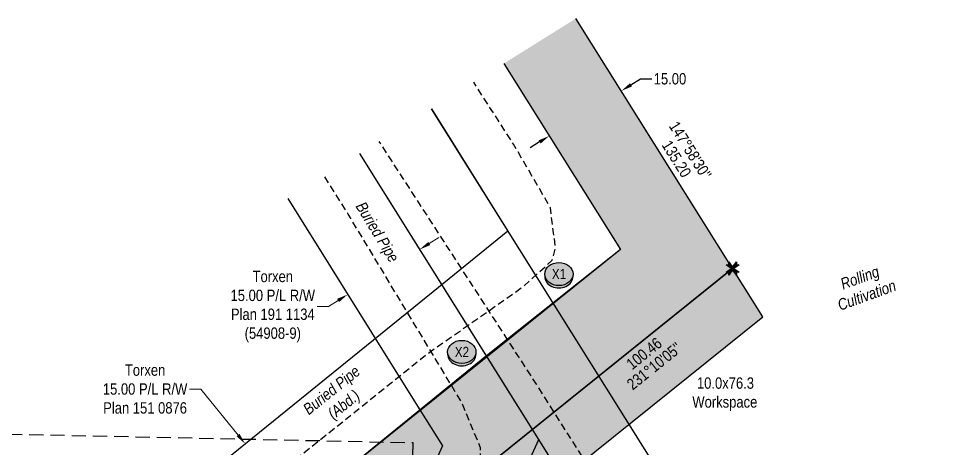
# Model space of a CAD drawing. Extents: x 396654 to 404551, y 5683949 to 5688644.
# Drawn here: x 400589 to 401402, y 5684694 to 5685074 of the extents above; entities that cross this region are included whole.
import ezdxf
from ezdxf.enums import TextEntityAlignment as Align

# ---------------------------------------------------------------- set-up
doc = ezdxf.new("R2010")
doc.units = 0
doc.header["$LTSCALE"] = 5
doc.header["$PDSIZE"] = 0.5
doc.linetypes.add('foc-ACCESSROAD', pattern=[3.75, 2.5, -1.25])
doc.linetypes.add('UG_PIPE', pattern=[1.875, 1.25, -0.625])
doc.layers.get('Defpoints').update_dxf_attribs({"color": 9})
for name, color, linetype in [('AS-PIPE-UG', 44, 'UG_PIPE'), ('AS-PIPE-UG-T', 44, 'Continuous'), ('C-RW', 13, 'Continuous'), ('C-WS', 13, 'foc-ACCESSROAD'), ('F-RW', 190, 'Continuous'), ('L-BD1', 253, 'Continuous'), ('L-MON', 1, 'Continuous'), ('P-CROSSINGS', 250, 'Continuous'), ('P-PROPOSED', 10, 'Continuous'), ('P-PROPOSED-H', 21, 'Continuous'), ('P-TEMP-H', 41, 'Continuous'), ('P-TEMP_WORKSPACE', 46, 'Continuous'), ('P-TXT', 4, 'Continuous')]:
    doc.layers.add(name, color=color, linetype=linetype)
for name, color, linetype, lineweight in [('C-RW-T', 13, 'Continuous', 9), ('P-TEMP-T', 46, 'Continuous', 18), ('T-TEXT', 48, 'Continuous', 18)]:
    doc.layers.add(name, color=color, linetype=linetype, lineweight=lineweight)
doc.styles.add('80CG', font='ARIALN.TTF', dxfattribs={"height": 10})
doc.styles.add('80L', font='ARIALN.TTF', dxfattribs={"height": 10})
doc.styles.add('80LS', font='ARIALNI.TTF', dxfattribs={"height": 10})
doc.styles.add('Crossing', font='ARIALN.TTF', dxfattribs={"height": 10})
doc.dimstyles.new('Compass 5 000', dxfattribs={"dimscale": 5, "dimtxt": 9, "dimasz": 2, "dimexe": 0.2, "dimexo": 0.0625, "dimgap": 0.5, "dimtad": 0, "dimtih": 1, "dimtoh": 1, "dimzin": 0, "dimdsep": 46, "dimtxsty": '80CG', "dimcen": 0.1, "dimse1": 1, "dimse2": 1, "dimclrd": 256, "dimclrt": 256, "dimaunit": 1, "dimadec": 4, "dimazin": 0, "dimtfac": 0.06, "dimtofl": 0, "dimtmove": 0, "dimatfit": 1, "dimfxl": 0.2, "dimtolj": 1, "dimtzin": 0, "dimlwd": -1, "dimarcsym": 0})

# ---------------------------------------------------------------- blocks, each defined once
blk = doc.blocks.new('TEMP')
h = blk.add_hatch(color=255)
h.dxf.hatch_style = 1
h.paths.add_polyline_path([(0, 0.25), (-0.67, 1.15), (-0.67, 0.67), (-1.15, 0.67), (-0.25, 0), (-1.15, -0.67), (-0.67, -0.67), (-0.67, -1.15), (0, -0.25), (0.67, -1.15), (0.67, -0.67), (1.15, -0.67), (0.25, 0), (1.15, 0.67), (0.67, 0.67), (0.67, 1.15)])
h.paths.add_polyline_path([(0.57, 0.85), (0.57, 0.57), (0.85, 0.57), (0.08, 0), (0.85, -0.57), (0.57, -0.57), (0.57, -0.85), (0, -0.08), (-0.57, -0.85), (-0.57, -0.57), (-0.85, -0.57), (-0.08, 0), (-0.85, 0.57), (-0.57, 0.57), (-0.57, 0.85), (0, 0.08)], flags=16)
h = blk.add_hatch(color=1)
h.dxf.hatch_style = 1
h.paths.add_polyline_path([(0, 0.08), (-0.57, 0.85), (-0.57, 0.57), (-0.85, 0.57), (-0.08, 0), (-0.85, -0.57), (-0.57, -0.57), (-0.57, -0.85), (0, -0.08), (0.57, -0.85), (0.57, -0.57), (0.85, -0.57), (0.08, 0), (0.85, 0.57), (0.57, 0.57), (0.57, 0.85)])
at = {"color": 1}
for p, q in [((-0.08, 0), (0.08, 0)), ((0, 0.08), (0, -0.08))]:
    blk.add_line(p, q, dxfattribs=at)
at = {"color": 255, "flags": 128}
blk.add_lwpolyline([(-0.25, 0), (-1.15, 0.67), (-0.67, 0.67), (-0.67, 1.15), (0, 0.25), (0.67, 1.15), (0.67, 0.67), (1.15, 0.67), (0.25, 0), (1.15, -0.67), (0.67, -0.67), (0.67, -1.15), (0, -0.25), (-0.67, -1.15), (-0.67, -0.67), (-1.15, -0.67)], close=True, dxfattribs=at)
at = {"color": 1, "flags": 128}
blk.add_lwpolyline([(-0.08, 0), (-0.85, 0.57), (-0.57, 0.57), (-0.57, 0.85), (0, 0.08), (0.57, 0.85), (0.57, 0.57), (0.85, 0.57), (0.08, 0), (0.85, -0.57), (0.57, -0.57), (0.57, -0.85), (0, -0.08), (-0.57, -0.85), (-0.57, -0.57), (-0.85, -0.57)], close=True, dxfattribs=at)
blk = doc.blocks.new('*D431')
at = {"layer": 'C-RW-T', "transparency": 16777216}
for p, q in [((400950.92, 5684875.39), (400959.39, 5684880.69)), ((400861.99, 5684819.77), (400851.99, 5684819.77)), ((400870.48, 5684825.08), (400861.99, 5684819.77))]:
    blk.add_line(p, q, dxfattribs=at)
at = {"layer": 'C-RW-T', "linetype": 'Continuous', "transparency": 16777216}
for points in [[(400950.03, 5684876.8), (400951.8, 5684873.98), (400942.44, 5684870.09)], [(400869.59, 5684826.49), (400871.36, 5684823.66), (400878.95, 5684830.38)]]:
    blk.add_solid(points, dxfattribs=at)
at = {"layer": 'Defpoints', "color": 0, "linetype": 'Continuous', "transparency": 16777216}
for p in [(400935.6, 5684881.01), (400872.12, 5684841.31), (400878.95, 5684830.38)]:
    blk.add_point(p, dxfattribs=at)
at = {"layer": 'C-RW-T', "linetype": 'Continuous', "transparency": 16777216, "insert": (400812.91, 5684819.77), "char_height": 10, "attachment_point": 5, "style": '80CG'}
blk.add_mtext('\\A1;Torxen\\P15.00 P/L R/W\\PPlan 191 1134\\P(54908-9)', dxfattribs=at)
blk = doc.blocks.new('*D434')
at = {"layer": 'C-RW-T', "transparency": 16777216}
for p, q in [((400749.38, 5684746.9), (400739.38, 5684746.9)), ((400782.26, 5684706.31), (400749.38, 5684746.9)), ((400841.3, 5684633.43), (400847.59, 5684625.66))]:
    blk.add_line(p, q, dxfattribs=at)
at = {"layer": 'C-RW-T', "linetype": 'Continuous', "transparency": 16777216}
for points in [[(400783.56, 5684707.36), (400780.97, 5684705.26), (400788.55, 5684698.54)], [(400842.59, 5684634.48), (400840, 5684632.38), (400835, 5684641.2)]]:
    blk.add_solid(points, dxfattribs=at)
at = {"layer": 'Defpoints', "color": 0, "linetype": 'Continuous', "transparency": 16777216}
for p in [(400788.55, 5684698.54), (400748.62, 5684666.19), (400795.06, 5684608.84)]:
    blk.add_point(p, dxfattribs=at)
at = {"layer": 'C-RW-T', "linetype": 'Continuous', "transparency": 16777216, "insert": (400700.3, 5684746.9), "char_height": 10, "attachment_point": 5, "style": '80CG'}
blk.add_mtext('\\A1;Torxen\\P15.00 P/L R/W\\PPlan 151 0876', dxfattribs=at)
blk = doc.blocks.new('xing2')
h = blk.add_hatch(color=50)
h.dxf.hatch_style = 1
edge = h.paths.add_edge_path()
edge.add_ellipse((0, 0), major_axis=(-12.5, 0), ratio=0.816297, start_angle=0, end_angle=360)
h = blk.add_hatch(color=250)
h.dxf.hatch_style = 1
edge = h.paths.add_edge_path()
edge.add_ellipse((0, -2.05), major_axis=(-12.5, 0), ratio=0.816297, start_angle=0, end_angle=180)
edge.add_line((12.5, -2.05), (12.5, 0))
edge.add_ellipse((0, 0), major_axis=(-12.5, 0), ratio=0.816297, start_angle=0, end_angle=180, ccw=False)
edge.add_line((-12.5, 0), (-12.5, -2.05))
at = {"color": 250}
blk.add_ellipse((0, 0), major_axis=(-12.5, 0), ratio=0.816297, dxfattribs=at)
blk.add_ellipse((0, -2.05), major_axis=(-12.5, 0), ratio=0.816297, start_param=0, end_param=3.141593, dxfattribs=at)
at = {"color": 250, "style": 'Crossing'}
blk.add_attdef('CROSSING', text='', height=9, dxfattribs=at).set_placement((0.09, 0.02), align=Align.MIDDLE_CENTER)
at = {"color": 250, "style": 'Crossing', "flags": 1}
for tag, p in [('OWNER', (0.09, -12.49)), ('DESCRIPTION', (0.09, -25.77)), ('LOCATION', (0.09, -39.3)), ('DWG_REF', (0.09, -52.84))]:
    blk.add_attdef(tag, text='', height=9, dxfattribs=at).set_placement(p, align=Align.MIDDLE_CENTER)
blk = doc.blocks.new('*D435')
at = {"layer": 'Defpoints', "color": 0, "linetype": 'Continuous', "transparency": 16777216}
for p in [(401111.99, 5685023.31), (401120.27, 5685010.06), (401048.43, 5684983.55)]:
    blk.add_point(p, dxfattribs=at)
at = {"layer": 'P-TXT', "transparency": 16777216}
for p, q in [((401128.75, 5685015.37), (401137.23, 5685020.67)), ((401137.23, 5685020.67), (401147.23, 5685020.67)), ((401048.23, 5684965), (401039.75, 5684959.7))]:
    blk.add_line(p, q, dxfattribs=at)
at = {"layer": 'P-TXT', "linetype": 'Continuous', "transparency": 16777216}
for points in [[(401127.87, 5685016.78), (401129.63, 5685013.95), (401120.27, 5685010.06)], [(401047.35, 5684966.42), (401049.12, 5684963.59), (401056.71, 5684970.31)]]:
    blk.add_solid(points, dxfattribs=at)
at = {"layer": 'P-TXT', "linetype": 'Continuous', "transparency": 16777216, "insert": (401163.16, 5685020.67), "char_height": 10, "attachment_point": 5, "style": '80CG'}
blk.add_mtext('\\A1;15.00', dxfattribs=at)

msp = doc.modelspace()

# ---------------------------------------------------------------- hatches: boundary and pattern name
at = {"layer": 'P-PROPOSED-H'}
h = msp.add_hatch(color=256, dxfattribs=at)
h.dxf.hatch_style = 1
h.paths.add_polyline_path([(401016.718, 5685034.246), (401119.469, 5684869.973), (400752.973, 5684574.964), (400749.259, 5684393.59), (400824.214, 5684392.117), (400827.211, 5684538.482), (401218.322, 5684853.304), (401080.278, 5685074.002)])
at = {"layer": 'P-TEMP-H'}
h = msp.add_hatch(color=256, dxfattribs=at)
h.dxf.hatch_style = 1
h.paths.add_polyline_path([(400933.876, 5684560.182), (401245.014, 5684810.63), (401218.322, 5684853.304), (400935.212, 5684625.417)])

# ---------------------------------------------------------------- linework, layer by layer
at = {"layer": 'AS-PIPE-UG', "flags": 128}
msp.add_lwpolyline([(400811.616, 5684376.759), (400816.791, 5684486.199), (400819.341, 5684576.839), (400826.896, 5684667.709), (400834.946, 5684686.384), (400949.131, 5684777.969), (401033.701, 5684837.314), (401059.301, 5684860.659), (401062.221, 5684871.479), (401057.721, 5684906.959), (401025.131, 5684963.144), (400990.136, 5685017.619)], dxfattribs=at)
at = {"layer": 'AS-PIPE-UG', "color": 44, "linetype": 'UG_PIPE', "flags": 128}
for points in [[(401358.206, 5684249.557), (401296.366, 5684346.524), (401214.376, 5684479.349), (401143.736, 5684595.319), (401045.461, 5684751.129), (400906.731, 5684965.45)], [(400841.781, 5684354.019), (400899.831, 5684486.329), (400988.991, 5684650.134), (400995.971, 5684671.844), (400996.116, 5684695.084), (400979.491, 5684735.104), (400879.401, 5684901.269), (400858.233, 5684935.115)]]:
    msp.add_lwpolyline(points, dxfattribs=at)
at = {"layer": 'C-RW'}
for points in [[(401016.718, 5685034.246), (401119.469, 5684869.973), (401001.371, 5684776.279), (400547.199, 5684406.635)], [(400952.744, 5684994.23), (401020.124, 5684886.119), (400954.264, 5684832.769), (400547.199, 5684503.029)], [(400905.817, 5684390.513), (401047.403, 5684702.444), (401001.259, 5684776.216), (400889.598, 5684954.734)], [(400826.038, 5684914.978), (400937.699, 5684736.46), (400962.508, 5684696.796), (400824.214, 5684392.117)]]:
    msp.add_lwpolyline(points, dxfattribs=at)
at = {"layer": 'C-WS', "flags": 128}
msp.add_lwpolyline([(400925.362, 5684144.38), (400936.726, 5684699.334), (400936.726, 5684699.334), (400547.199, 5684707.602)], dxfattribs=at)
at = {"layer": 'F-RW', "flags": 128}
for points in [[(400952.625, 5684994.157), (401401.745, 5684276.792)], [(401338.362, 5684237.144), (400889.52, 5684954.685)]]:
    msp.add_lwpolyline(points, dxfattribs=at)
at = {"layer": 'P-PROPOSED', "flags": 128}
msp.add_lwpolyline([(401016.718, 5685034.246), (401119.469, 5684869.973), (400752.973, 5684574.964), (400749.259, 5684393.59), (400824.214, 5684392.117), (400827.211, 5684538.482), (401218.322, 5684853.304), (401080.278, 5685074.002)], dxfattribs=at)
at = {"layer": 'P-TEMP_WORKSPACE', "flags": 128}
msp.add_lwpolyline([(400933.876, 5684560.182), (401245.014, 5684810.63), (401218.322, 5684853.304), (400935.212, 5684625.417)], close=True, dxfattribs=at)

# ---------------------------------------------------------------- block references
at = {"layer": 'L-MON', "xscale": 4.997960149999996, "yscale": 4.997960149999996, "zscale": 4.997960149999996}
msp.add_blockref('TEMP', (401218.322, 5684853.304), dxfattribs=at)
at = {"layer": 'P-CROSSINGS', "color": 2, "xscale": 0.99959203, "yscale": 0.99959203, "zscale": 0.99959203}
for p, values in [((401065.191, 5684848.404), {'CROSSING': 'X1'}), ((400979.599, 5684779.642), {'CROSSING': 'X2'})]:
    msp.add_blockref('xing2', p, dxfattribs=at).add_auto_attribs(values)

# ---------------------------------------------------------------- texts
at = {"layer": 'AS-PIPE-UG-T', "color": 44, "char_height": 9.98775, "attachment_point": 1, "style": '80L'}
for s, width, insert, rotation in [('\\pi0.2952;{\\fArial Narrow|b0|i1|c0|p34;Buried Pipe}', 58.96353, (400894.015, 5684913.647), 301.346557), ('\\pi8.22273;{\\fArial Narrow|b0|i1|c0|p34;Buried Pipe\\P\\pi22.64569;(Abd.)}', 74.81859, (400832.056, 5684726.29), 38.732248)]:
    msp.add_mtext_dynamic_manual_height_columns(s, width=width, gutter_width=50, heights=[0], dxfattribs=dict(at, insert=insert, rotation=rotation))
at = {"layer": 'L-BD1', "style": '80L'}
for s, height, rotation, p in [("147°58'30''", 9.99592, 302.0255, (401181.073, 5684957.625)), ('135.20', 9.9959, 302.0255, (401168.996, 5684950.071)), ('100.46', 9.9959, 38.832, (401140.311, 5684778.319)), ("231°10'05''", 9.99592, 38.832, (401149.242, 5684767.223))]:
    msp.add_text(s, height=height, rotation=rotation, dxfattribs=at).set_placement(p, align=Align.MIDDLE)
at = {"layer": 'P-TEMP-T', "insert": (401190.544, 5684757.209), "char_height": 10, "attachment_point": 1, "style": '80L'}
msp.add_mtext_dynamic_manual_height_columns('\\pi-3.63014;10.0x76.3\\P\\pi-7.67175;Workspace', width=41.30042, gutter_width=50, heights=[0], dxfattribs=at)

# ---------------------------------------------------------------- dimensions: what is measured, and where the dimension line sits
at = {"layer": 'C-RW-T', "linetype": 'Continuous'}
for base, p1, p2, angle, text, picture, middle in [((400878.954, 5684830.379), (400935.602, 5684881.014), (400872.119, 5684841.306), 212.025511, 'Torxen\\P15.00 P/L R/W\\PPlan 191 1134\\P(54908-9)', '*D431', (400812.912, 5684819.772)), ((400788.555, 5684698.538), (400795.063, 5684608.845), (400748.615, 5684666.185), 129.00895, 'Torxen\\P15.00 P/L R/W\\PPlan 151 0876', '*D434', (400700.301, 5684746.895))]:
    dim = msp.add_linear_dim(base=base, p1=p1, p2=p2, angle=angle, text=text, dimstyle='Compass 5 000', dxfattribs=at)
    dim.commit()
    dim.dimension.update_dxf_attribs({"geometry": picture, "text_midpoint": middle, "dimtype": 161})
at = {"layer": 'P-TXT', "linetype": 'Continuous'}
dim = msp.add_linear_dim(base=(401120.271, 5685010.064), p1=(401048.427, 5684983.551), p2=(401111.987, 5685023.308), angle=32.025511, text='15.00', dimstyle='Compass 5 000', dxfattribs=at)
dim.commit()
dim.dimension.update_dxf_attribs({"geometry": '*D435', "text_midpoint": (401163.165, 5685020.67), "dimtype": 161})

# ---------------------------------------------------------------- next in the draw order: texts
at = {"layer": 'T-TEXT', "insert": (401303.568, 5684840.791), "char_height": 9.99569, "attachment_point": 1, "rotation": 20, "style": '80LS', "bg_fill": 3, "box_fill_scale": 1.15, "bg_fill_color": 256, "bg_fill_true_color": 256, "bg_fill_transparency": 0}
msp.add_mtext_dynamic_manual_height_columns('\\pi9.36386;Rolling\\P\\pi0.58865;Cultivation', width=53.28308, gutter_width=50, heights=[0], dxfattribs=at)

doc.saveas('drawing.dxf')
